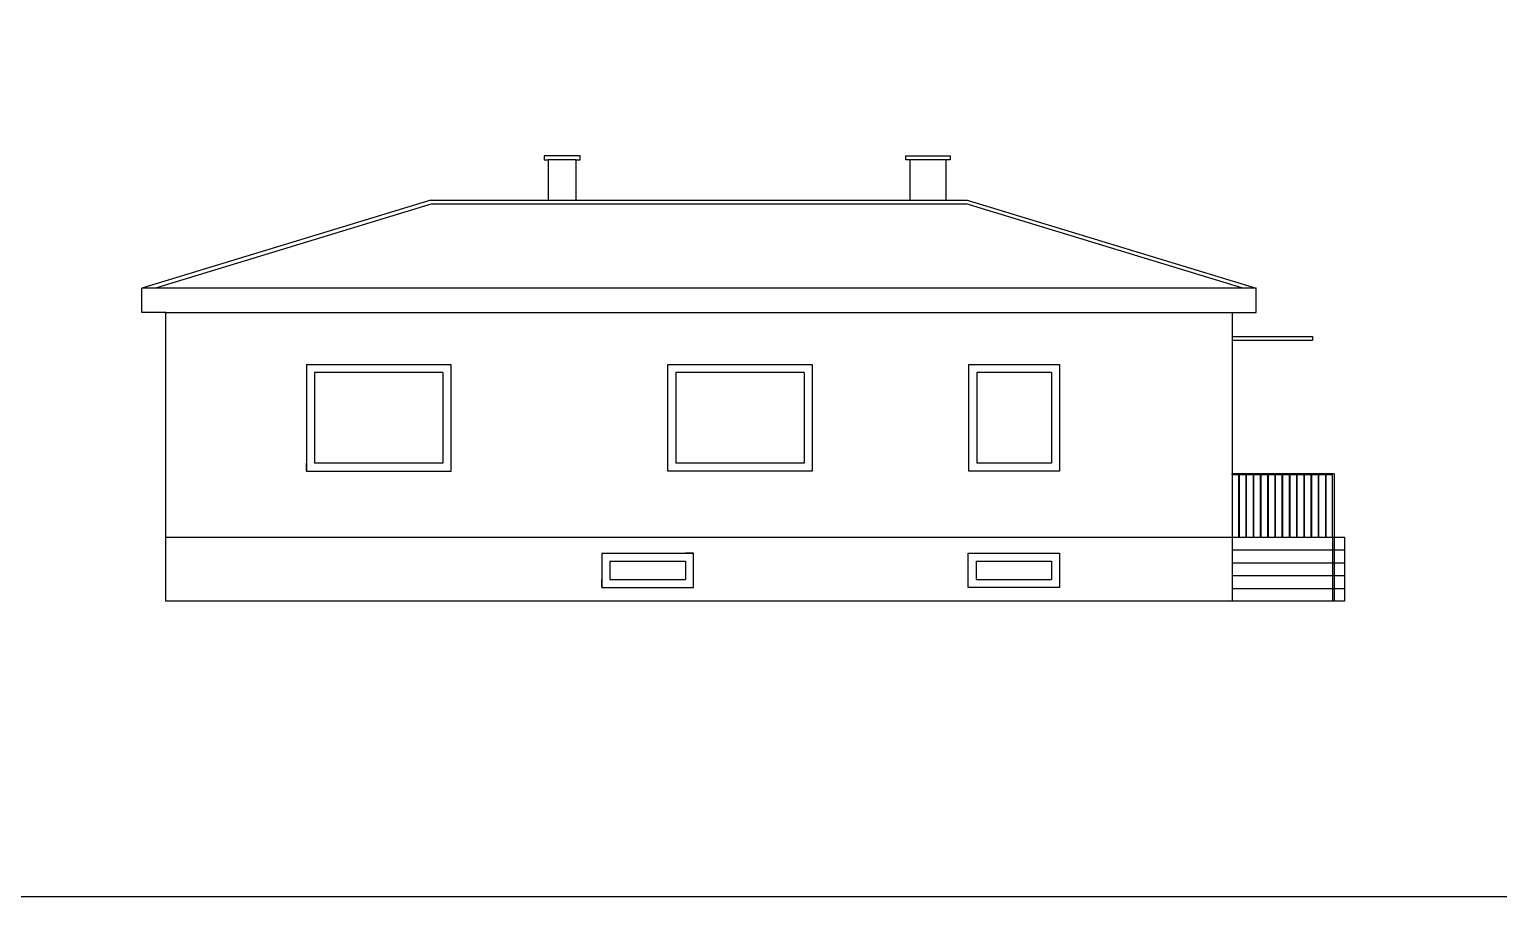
# Model space of a CAD drawing. Header units: millimetres. Extents: x -6247 to 53319, y -9113 to 41204.
# Drawn here: x 5237 to 23536, y -9113 to 1694 of the extents above; entities that cross this region are included whole.
import ezdxf

# ---------------------------------------------------------------- set-up
doc = ezdxf.new("R2010")
doc.units = ezdxf.units.MM

msp = doc.modelspace()

# ---------------------------------------------------------------- linework, layer by layer
for p, q in [((12097.693, 117.12), (11647.693, 117.12)), ((11647.693, 117.12), (11647.693, 67.12)), ((11647.693, 67.12), (11697.693, 67.12)), ((12047.693, 67.12), (11697.693, 67.12)), ((11697.693, 67.12), (11697.693, -432.88)), ((12047.693, -432.88), (12047.693, 67.12)), ((12047.693, 67.12), (12097.693, 67.12)), ((12097.693, 67.12), (12097.693, 117.12)), ((16153.947, 67.12), (16153.947, 117.12)), ((16153.947, 117.12), (16703.947, 117.12)), ((16203.947, 67.12), (16153.947, 67.12)), ((16653.947, 67.12), (16203.947, 67.12)), ((16203.947, 67.12), (16203.947, -432.88)), ((16653.947, -432.88), (16653.947, 67.12)), ((16703.947, 67.12), (16653.947, 67.12)), ((16703.947, 117.12), (16703.947, 67.12)), ((10238.249, -432.88), (6638.249, -1532.88)), ((10252.952, -480.67), (6809.354, -1532.88)), ((10238.249, -432.88), (16918.249, -432.88)), ((10252.952, -480.67), (16903.947, -480.791)), ((20349.766, -1532.88), (16903.947, -480.791)), ((16918.249, -432.88), (20518.249, -1532.88)), ((6638.249, -1832.88), (6638.249, -1532.88)), ((20518.249, -1532.88), (6638.249, -1532.88)), ((20518.249, -1832.88), (20518.249, -1532.88)), ((6938.249, -1832.88), (6638.249, -1832.88)), ((6938.249, -1832.88), (20218.249, -1832.88)), ((6938.249, -4632.88), (6938.249, -1832.88)), ((20218.249, -1832.88), (20218.249, -4632.88)), ((20218.249, -1832.88), (20518.249, -1832.88)), ((20218.249, -1832.88), (20218.249, -2132.88)), ((20218.249, -2132.88), (21218.249, -2132.88)), ((21218.249, -2182.88), (20218.249, -2182.88)), ((21218.249, -2132.88), (21218.249, -2182.88)), ((8688.249, -2482.88), (8688.249, -3812.88)), ((8688.249, -2482.88), (10488.249, -2482.88)), ((8688.249, -2482.88), (8688.249, -2582.88)), ((10488.249, -3812.88), (10488.249, -2482.88)), ((13188.249, -3812.88), (13188.249, -2482.88)), ((13188.249, -2482.88), (14988.249, -2482.88)), ((14988.249, -2482.88), (14988.249, -3812.88)), ((16938.249, -3812.88), (16938.249, -2482.88)), ((16938.249, -2482.88), (18068.249, -2482.88)), ((18068.249, -2482.88), (18068.249, -3812.88)), ((8788.249, -2582.88), (8788.249, -3712.88)), ((10388.249, -2582.88), (8788.249, -2582.88)), ((10388.249, -2582.88), (10388.249, -3712.88)), ((13288.249, -2582.88), (13288.249, -3712.88)), ((14888.249, -2582.88), (13288.249, -2582.88)), ((14888.249, -2582.88), (14888.249, -3712.88)), ((17038.249, -2582.88), (17038.249, -3712.88)), ((17968.249, -2582.88), (17038.249, -2582.88)), ((17968.249, -2582.88), (17968.249, -3712.88)), ((8688.249, -3812.88), (8688.249, -3712.88)), ((8688.249, -3812.88), (10488.249, -3812.88)), ((10388.249, -3712.88), (8788.249, -3712.88)), ((14988.249, -3812.88), (13188.249, -3812.88)), ((14888.249, -3712.88), (13288.249, -3712.88)), ((18068.249, -3812.88), (16938.249, -3812.88)), ((17968.249, -3712.88), (17038.249, -3712.88)), ((20218.249, -3852.88), (20218.249, -3842.88)), ((21488.249, -3842.88), (20218.249, -3842.88)), ((21488.249, -3842.88), (21488.249, -5432.88)), ((20218.249, -3852.88), (21468.249, -3852.88)), ((20218.249, -3852.88), (20298.249, -3852.88)), ((20298.249, -3852.88), (20298.249, -4632.88)), ((20308.249, -4632.88), (20308.249, -3852.88)), ((20308.249, -3852.88), (20388.249, -3852.88)), ((20388.249, -3852.88), (20388.249, -4632.88)), ((20398.249, -4632.88), (20398.249, -3852.88)), ((20398.249, -3852.88), (20478.249, -3852.88)), ((20478.249, -3852.88), (20478.249, -4632.88)), ((20488.249, -4632.88), (20488.249, -3852.88)), ((20488.249, -3852.88), (20568.249, -3852.88)), ((20568.249, -3852.88), (20568.249, -4632.88)), ((20578.249, -4632.88), (20578.249, -3852.88)), ((20578.249, -3852.88), (20658.249, -3852.88)), ((20658.249, -3852.88), (20658.249, -4632.88)), ((20668.249, -4632.88), (20668.249, -3852.88)), ((20668.249, -3852.88), (20748.249, -3852.88)), ((20748.249, -3852.88), (20748.249, -4632.88)), ((20758.249, -4632.88), (20758.249, -3852.88)), ((20758.249, -3852.88), (20838.249, -3852.88)), ((20838.249, -3852.88), (20838.249, -4632.88)), ((20848.249, -4632.88), (20848.249, -3852.88)), ((20848.249, -3852.88), (20928.249, -3852.88)), ((20928.249, -3852.88), (20928.249, -4632.88)), ((20938.249, -4632.88), (20938.249, -3852.88)), ((20938.249, -3852.88), (21018.249, -3852.88)), ((21018.249, -3852.88), (21018.249, -4632.88)), ((21028.249, -4632.88), (21028.249, -3852.88)), ((21028.249, -3852.88), (21108.249, -3852.88)), ((21108.249, -3852.88), (21108.249, -4632.88)), ((21118.249, -4632.88), (21118.249, -3852.88)), ((21118.249, -3852.88), (21198.249, -3852.88)), ((21198.249, -3852.88), (21198.249, -4632.88)), ((21208.249, -4632.88), (21208.249, -3852.88)), ((21208.249, -3852.88), (21288.249, -3852.88)), ((21288.249, -3852.88), (21288.249, -4632.88)), ((21298.249, -4632.88), (21298.249, -3852.88)), ((21298.249, -3852.88), (21378.249, -3852.88)), ((21378.249, -3852.88), (21378.249, -4632.88)), ((21388.249, -4632.88), (21388.249, -3852.88)), ((21468.249, -4632.88), (21468.249, -3852.88)), ((6938.249, -5432.88), (6938.249, -4632.88)), ((6938.249, -4632.88), (20218.249, -4632.88)), ((20218.249, -4632.88), (20218.249, -5432.88)), ((20218.249, -4632.88), (20218.249, -4832.88)), ((20218.249, -4632.88), (21618.249, -4632.88)), ((20298.249, -4632.88), (20308.249, -4632.88)), ((20388.249, -4632.88), (20398.249, -4632.88)), ((20478.249, -4632.88), (20488.249, -4632.88)), ((20568.249, -4632.88), (20578.249, -4632.88)), ((20658.249, -4632.88), (20668.249, -4632.88)), ((20748.249, -4632.88), (20758.249, -4632.88)), ((20838.249, -4632.88), (20848.249, -4632.88)), ((20928.249, -4632.88), (20938.249, -4632.88)), ((21018.249, -4632.88), (21028.249, -4632.88)), ((21108.249, -4632.88), (21118.249, -4632.88)), ((21198.249, -4632.88), (21208.249, -4632.88)), ((21288.249, -4632.88), (21298.249, -4632.88)), ((21378.249, -4632.88), (21388.249, -4632.88)), ((21468.249, -4632.88), (21468.249, -5432.88)), ((21618.249, -4632.88), (21618.249, -5432.88)), ((12368.249, -4832.88), (12368.249, -5262.88)), ((12368.249, -4832.88), (13508.249, -4832.88)), ((12368.249, -4832.88), (12368.249, -4932.88)), ((12368.249, -4832.88), (12468.249, -4832.88)), ((12468.249, -4932.88), (13408.249, -4932.88)), ((12468.249, -4932.88), (12468.249, -5162.88)), ((13508.249, -4832.88), (13408.249, -4832.88)), ((13408.249, -4932.88), (13408.249, -5162.88)), ((13508.249, -5262.88), (13508.249, -4832.88)), ((16928.249, -5262.88), (16928.249, -4832.88)), ((16928.249, -4832.88), (18068.249, -4832.88)), ((17028.249, -4932.88), (17968.249, -4932.88)), ((17028.249, -4932.88), (17028.249, -5162.88)), ((17968.249, -4932.88), (17968.249, -5162.88)), ((18068.249, -4832.88), (18068.249, -5262.88)), ((20218.249, -4792.88), (21618.249, -4792.88)), ((20218.249, -4952.88), (21618.249, -4952.88)), ((20218.249, -5112.88), (21618.249, -5112.88)), ((12368.249, -5262.88), (12368.249, -5162.88)), ((12368.249, -5262.88), (13508.249, -5262.88)), ((12468.249, -5162.88), (13408.249, -5162.88)), ((18068.249, -5262.88), (16928.249, -5262.88)), ((17028.249, -5162.88), (17968.249, -5162.88)), ((20218.249, -5272.88), (21618.249, -5272.88)), ((20218.249, -5432.88), (6938.249, -5432.88)), ((21618.249, -5432.88), (20218.249, -5432.88))]:
    msp.add_line(p, q)
msp.add_lwpolyline([(-6246.785, -9113.353), (53319.484, -9113.353), (53319.484, 41203.667), (-6246.785, 41203.667)], close=True)

doc.saveas('drawing.dxf')
